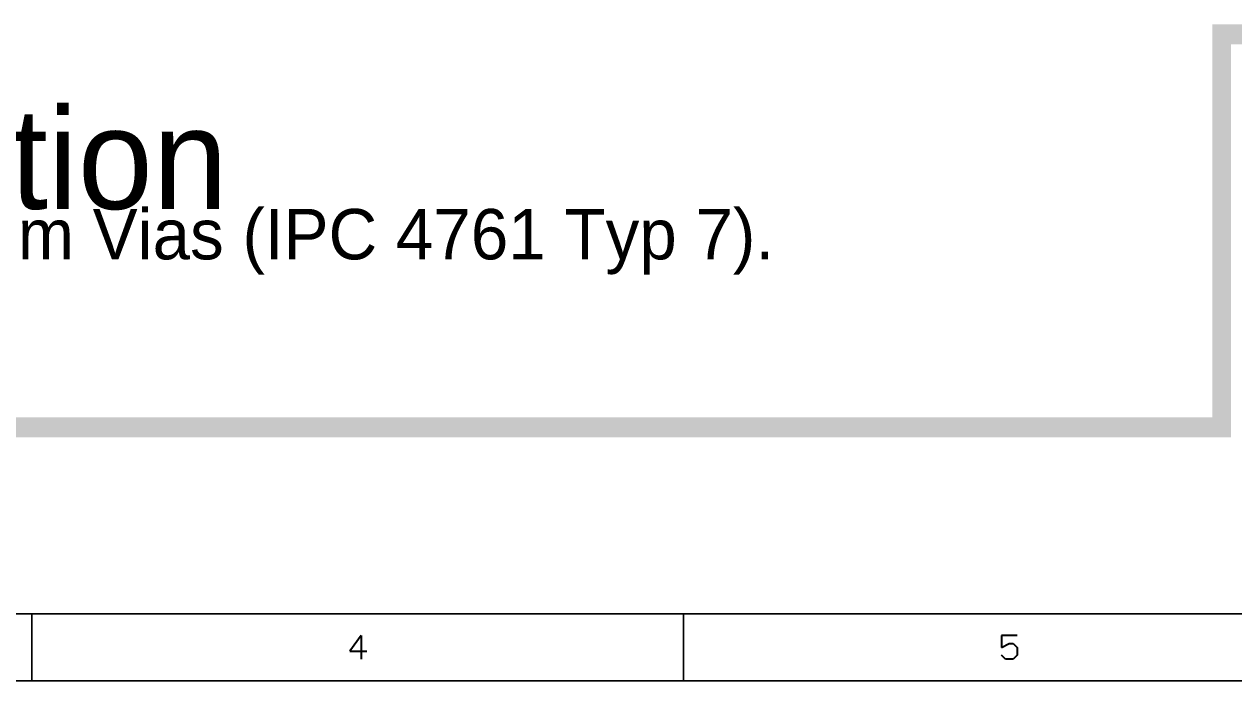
# Model space of a CAD drawing. Header units: millimetres. Extents: x 5 to 399, y 5 to 287.
# Drawn here: x 152.1 to 243.6, y 5 to 54.7 of the extents above; entities that cross this region are included whole.
import ezdxf

# ---------------------------------------------------------------- set-up
doc = ezdxf.new("R2010")
doc.units = ezdxf.units.MM
doc.layers.add('Mechanical15', color=56, linetype='Continuous')
doc.layers.add('Mechanical4', color=56, linetype='Continuous')

msp = doc.modelspace()

# ---------------------------------------------------------------- linework, layer by layer
at = {"layer": 'Mechanical15'}
for p, q in [((177.554, 8.509), (176.708, 7.324)), ((177.554, 8.509), (177.554, 6.731)), ((227.169, 8.508), (225.984, 8.508)), ((225.984, 8.508), (225.984, 7.62)), ((176.708, 7.324), (177.978, 7.324)), ((225.984, 7.62), (226.576, 7.916)), ((226.576, 7.916), (226.873, 7.916)), ((226.873, 7.916), (227.169, 7.62)), ((227.169, 7.62), (227.169, 7.027)), ((226.28, 6.731), (225.984, 7.027)), ((226.873, 6.731), (226.28, 6.731)), ((227.169, 7.027), (226.873, 6.731))]:
    msp.add_line(p, q, dxfattribs=at)
at = {"layer": 'Mechanical15', "const_width": 0.127}
for points in [[(10.16, 10.16), (393.7, 10.16)], [(152.654, 5.08), (152.654, 10.16)], [(201.93, 5.08), (201.93, 10.16)], [(5.08, 5.08), (398.78, 5.08)]]:
    msp.add_lwpolyline(points, dxfattribs=at)
at = {"layer": 'Mechanical15', "const_width": 0.0635}
for points in [[(152.622, 10.16, 1), (152.686, 10.16, 1)], [(201.898, 10.16, 1), (201.962, 10.16, 1)], [(152.622, 5.08, 1), (152.686, 5.08, 1)], [(201.898, 5.08, 1), (201.962, 5.08, 1)]]:
    msp.add_lwpolyline(points, format="xyb", close=True, dxfattribs=at)
at = {"layer": 'Mechanical4'}
for points in [[(241.935, 23.495), (243.332, 23.495), (241.935, 54.737), (243.332, 54.737)], [(241.935, 53.213), (331.216, 53.213), (241.935, 54.737), (331.216, 54.737)], [(64.643, 23.495), (243.332, 23.495), (64.643, 25.019), (243.332, 25.019)]]:
    msp.add_solid(points, dxfattribs=at)

# ---------------------------------------------------------------- texts
for s, height, p in [('Additional information', 7.62, (69.469, 40.767)), ('Use filled Vias for 0.25mm and 0.4mm Vias (IPC 4761 Typ 7).', 3.81, (69.469, 36.957))]:
    msp.add_text(s, height=height, dxfattribs=at).set_placement(p)

doc.saveas('drawing.dxf')
